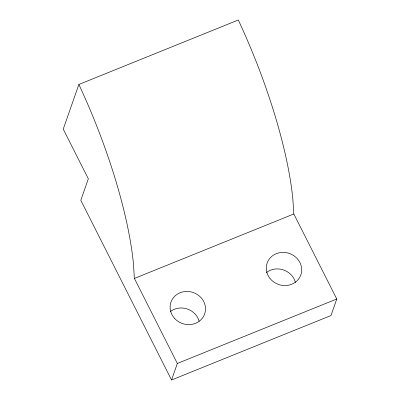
<?xml version="1.0" encoding="UTF-8"?>
<svg xmlns="http://www.w3.org/2000/svg" width="400" height="400" viewBox="0 0 400 400"><rect width="100%" height="100%" fill="white"/><g stroke="black" fill="none" stroke-linecap="round" stroke-linejoin="round"><path stroke-width="0.6" d="M78.875 84.46L63.235 129.115L88.335 178.815L80.805 200.315L171.545 380L330.97 315.54L336.765 299L293.83 213.98L292.845 199.02A200.985 54.48 68 0 0 238.3 20L78.875 84.46A200.985 54.48 68 0 1 133.42 263.485L134.4 278.44L177.335 363.46L171.545 380M134.4 278.44L293.83 213.98M177.335 363.46L336.765 299M266.295 272.645A17.865 16.435 19.3 0 1 295.415 282.465M170.435 311.465A17.865 16.435 19.3 0 1 199.165 321.23M270.01 278.47A17.865 16.435 19.3 0 0 300.4 275.995A17.865 16.435 19.3 0 0 281.545 252.435A17.865 16.435 19.3 0 0 270.01 278.47M174.41 318.215A17.865 16.435 19.3 0 0 204.545 314.285A17.865 16.435 19.3 0 0 184.48 291.59A17.865 16.435 19.3 0 0 174.41 318.215"/></g></svg>
